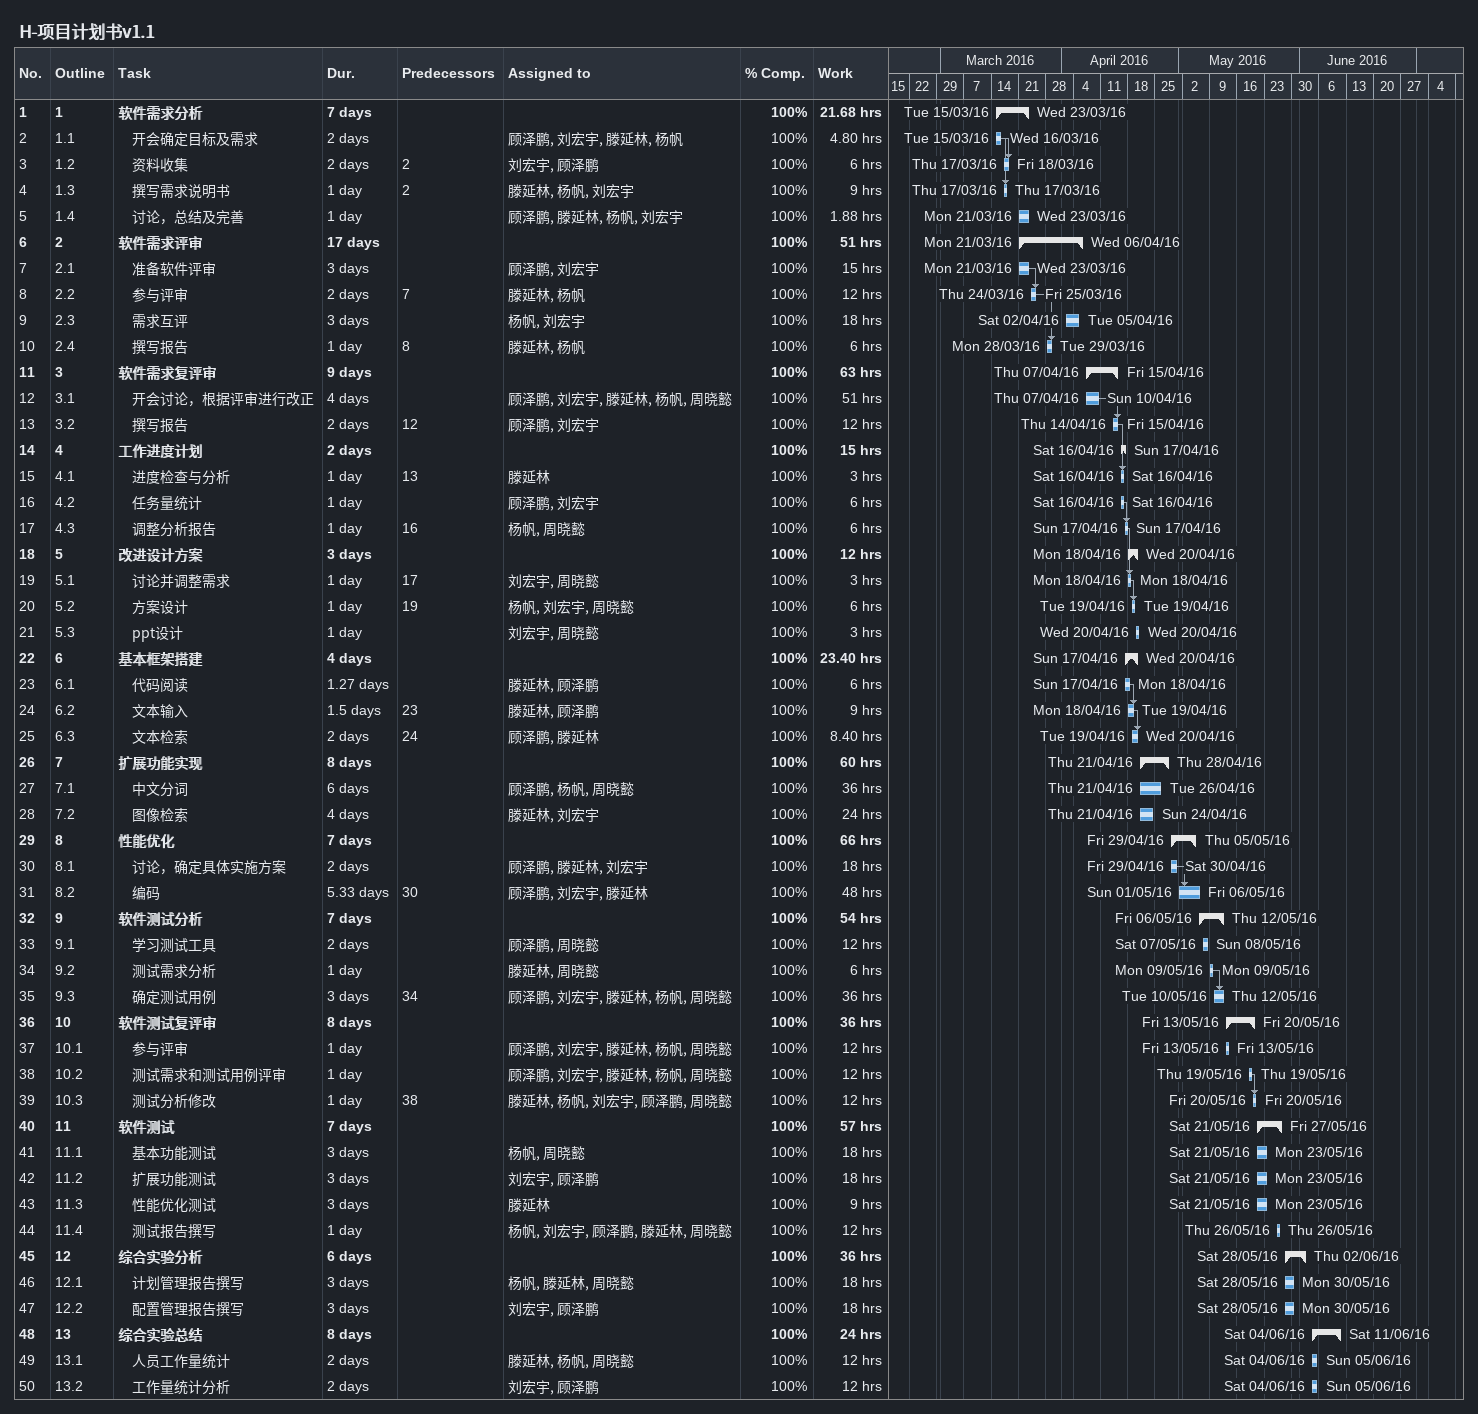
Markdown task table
H-项目计划书v1.1

| ID | WBS | Task | Duration | Start | Finish | Predecessors | Resources | % complete | Work (h) |
|---|---|---|---|---|---|---|---|---|---|
| 1 | 1 | **软件需求分析** | 7d | 2016-03-15 | 2016-03-23 |  |  | 100 | 21.68 |
| 2 | 1.1 | 开会确定目标及需求 | 2d | 2016-03-15 | 2016-03-16 |  | 顾泽鹏, 刘宏宇, 滕延林, 杨帆 | 100 | 4.80 |
| 3 | 1.2 | 资料收集 | 2d | 2016-03-17 | 2016-03-18 | 2 | 刘宏宇, 顾泽鹏 | 100 | 6 |
| 4 | 1.3 | 撰写需求说明书 | 1d | 2016-03-17 | 2016-03-17 | 2 | 滕延林, 杨帆, 刘宏宇 | 100 | 9 |
| 5 | 1.4 | 讨论，总结及完善 | 1d | 2016-03-21 | 2016-03-23 |  | 顾泽鹏, 滕延林, 杨帆, 刘宏宇 | 100 | 1.88 |
| 6 | 2 | **软件需求评审** | 17d | 2016-03-21 | 2016-04-06 |  |  | 100 | 51 |
| 7 | 2.1 | 准备软件评审 | 3d | 2016-03-21 | 2016-03-23 |  | 顾泽鹏, 刘宏宇 | 100 | 15 |
| 8 | 2.2 | 参与评审 | 2d | 2016-03-24 | 2016-03-25 | 7 | 滕延林, 杨帆 | 100 | 12 |
| 9 | 2.3 | 需求互评 | 3d | 2016-04-02 | 2016-04-05 |  | 杨帆, 刘宏宇 | 100 | 18 |
| 10 | 2.4 | 撰写报告 | 1d | 2016-03-28 | 2016-03-29 | 8 | 滕延林, 杨帆 | 100 | 6 |
| 11 | 3 | **软件需求复评审** | 9d | 2016-04-07 | 2016-04-15 |  |  | 100 | 63 |
| 12 | 3.1 | 开会讨论，根据评审进行改正 | 4d | 2016-04-07 | 2016-04-10 |  | 顾泽鹏, 刘宏宇, 滕延林, 杨帆, 周晓懿 | 100 | 51 |
| 13 | 3.2 | 撰写报告 | 2d | 2016-04-14 | 2016-04-15 | 12 | 顾泽鹏, 刘宏宇 | 100 | 12 |
| 14 | 4 | **工作进度计划** | 2d | 2016-04-16 | 2016-04-17 |  |  | 100 | 15 |
| 15 | 4.1 | 进度检查与分析 | 1d | 2016-04-16 | 2016-04-16 | 13 | 滕延林 | 100 | 3 |
| 16 | 4.2 | 任务量统计 | 1d | 2016-04-16 | 2016-04-16 |  | 顾泽鹏, 刘宏宇 | 100 | 6 |
| 17 | 4.3 | 调整分析报告 | 1d | 2016-04-17 | 2016-04-17 | 16 | 杨帆, 周晓懿 | 100 | 6 |
| 18 | 5 | **改进设计方案** | 3d | 2016-04-18 | 2016-04-20 |  |  | 100 | 12 |
| 19 | 5.1 | 讨论并调整需求 | 1d | 2016-04-18 | 2016-04-18 | 17 | 刘宏宇, 周晓懿 | 100 | 3 |
| 20 | 5.2 | 方案设计 | 1d | 2016-04-19 | 2016-04-19 | 19 | 杨帆, 刘宏宇, 周晓懿 | 100 | 6 |
| 21 | 5.3 | ppt设计 | 1d | 2016-04-20 | 2016-04-20 |  | 刘宏宇, 周晓懿 | 100 | 3 |
| 22 | 6 | **基本框架搭建** | 4d | 2016-04-17 | 2016-04-20 |  |  | 100 | 23.40 |
| 23 | 6.1 | 代码阅读 | 1.27d | 2016-04-17 | 2016-04-18 |  | 滕延林, 顾泽鹏 | 100 | 6 |
| 24 | 6.2 | 文本输入 | 1.5d | 2016-04-18 | 2016-04-19 | 23 | 滕延林, 顾泽鹏 | 100 | 9 |
| 25 | 6.3 | 文本检索 | 2d | 2016-04-19 | 2016-04-20 | 24 | 顾泽鹏, 滕延林 | 100 | 8.40 |
| 26 | 7 | **扩展功能实现** | 8d | 2016-04-21 | 2016-04-28 |  |  | 100 | 60 |
| 27 | 7.1 | 中文分词 | 6d | 2016-04-21 | 2016-04-26 |  | 顾泽鹏, 杨帆, 周晓懿 | 100 | 36 |
| 28 | 7.2 | 图像检索 | 4d | 2016-04-21 | 2016-04-24 |  | 滕延林, 刘宏宇 | 100 | 24 |
| 29 | 8 | **性能优化** | 7d | 2016-04-29 | 2016-05-05 |  |  | 100 | 66 |
| 30 | 8.1 | 讨论，确定具体实施方案 | 2d | 2016-04-29 | 2016-04-30 |  | 顾泽鹏, 滕延林, 刘宏宇 | 100 | 18 |
| 31 | 8.2 | 编码 | 5.33d | 2016-05-01 | 2016-05-06 | 30 | 顾泽鹏, 刘宏宇, 滕延林 | 100 | 48 |
| 32 | 9 | **软件测试分析** | 7d | 2016-05-06 | 2016-05-12 |  |  | 100 | 54 |
| 33 | 9.1 | 学习测试工具 | 2d | 2016-05-07 | 2016-05-08 |  | 顾泽鹏, 周晓懿 | 100 | 12 |
| 34 | 9.2 | 测试需求分析 | 1d | 2016-05-09 | 2016-05-09 |  | 滕延林, 周晓懿 | 100 | 6 |
| 35 | 9.3 | 确定测试用例 | 3d | 2016-05-10 | 2016-05-12 | 34 | 顾泽鹏, 刘宏宇, 滕延林, 杨帆, 周晓懿 | 100 | 36 |
| 36 | 10 | **软件测试复评审** | 8d | 2016-05-13 | 2016-05-20 |  |  | 100 | 36 |
| 37 | 10.1 | 参与评审 | 1d | 2016-05-13 | 2016-05-13 |  | 顾泽鹏, 刘宏宇, 滕延林, 杨帆, 周晓懿 | 100 | 12 |
| 38 | 10.2 | 测试需求和测试用例评审 | 1d | 2016-05-19 | 2016-05-19 |  | 顾泽鹏, 刘宏宇, 滕延林, 杨帆, 周晓懿 | 100 | 12 |
| 39 | 10.3 | 测试分析修改 | 1d | 2016-05-20 | 2016-05-20 | 38 | 滕延林, 杨帆, 刘宏宇, 顾泽鹏, 周晓懿 | 100 | 12 |
| 40 | 11 | **软件测试** | 7d | 2016-05-21 | 2016-05-27 |  |  | 100 | 57 |
| 41 | 11.1 | 基本功能测试 | 3d | 2016-05-21 | 2016-05-23 |  | 杨帆, 周晓懿 | 100 | 18 |
| 42 | 11.2 | 扩展功能测试 | 3d | 2016-05-21 | 2016-05-23 |  | 刘宏宇, 顾泽鹏 | 100 | 18 |
| 43 | 11.3 | 性能优化测试 | 3d | 2016-05-21 | 2016-05-23 |  | 滕延林 | 100 | 9 |
| 44 | 11.4 | 测试报告撰写 | 1d | 2016-05-26 | 2016-05-26 |  | 杨帆, 刘宏宇, 顾泽鹏, 滕延林, 周晓懿 | 100 | 12 |
| 45 | 12 | **综合实验分析** | 6d | 2016-05-28 | 2016-06-02 |  |  | 100 | 36 |
| 46 | 12.1 | 计划管理报告撰写 | 3d | 2016-05-28 | 2016-05-30 |  | 杨帆, 滕延林, 周晓懿 | 100 | 18 |
| 47 | 12.2 | 配置管理报告撰写 | 3d | 2016-05-28 | 2016-05-30 |  | 刘宏宇, 顾泽鹏 | 100 | 18 |
| 48 | 13 | **综合实验总结** | 8d | 2016-06-04 | 2016-06-11 |  |  | 100 | 24 |
| 49 | 13.1 | 人员工作量统计 | 2d | 2016-06-04 | 2016-06-05 |  | 滕延林, 杨帆, 周晓懿 | 100 | 12 |
| 50 | 13.2 | 工作量统计分析 | 2d | 2016-06-04 | 2016-06-05 |  | 刘宏宇, 顾泽鹏 | 100 | 12 |
